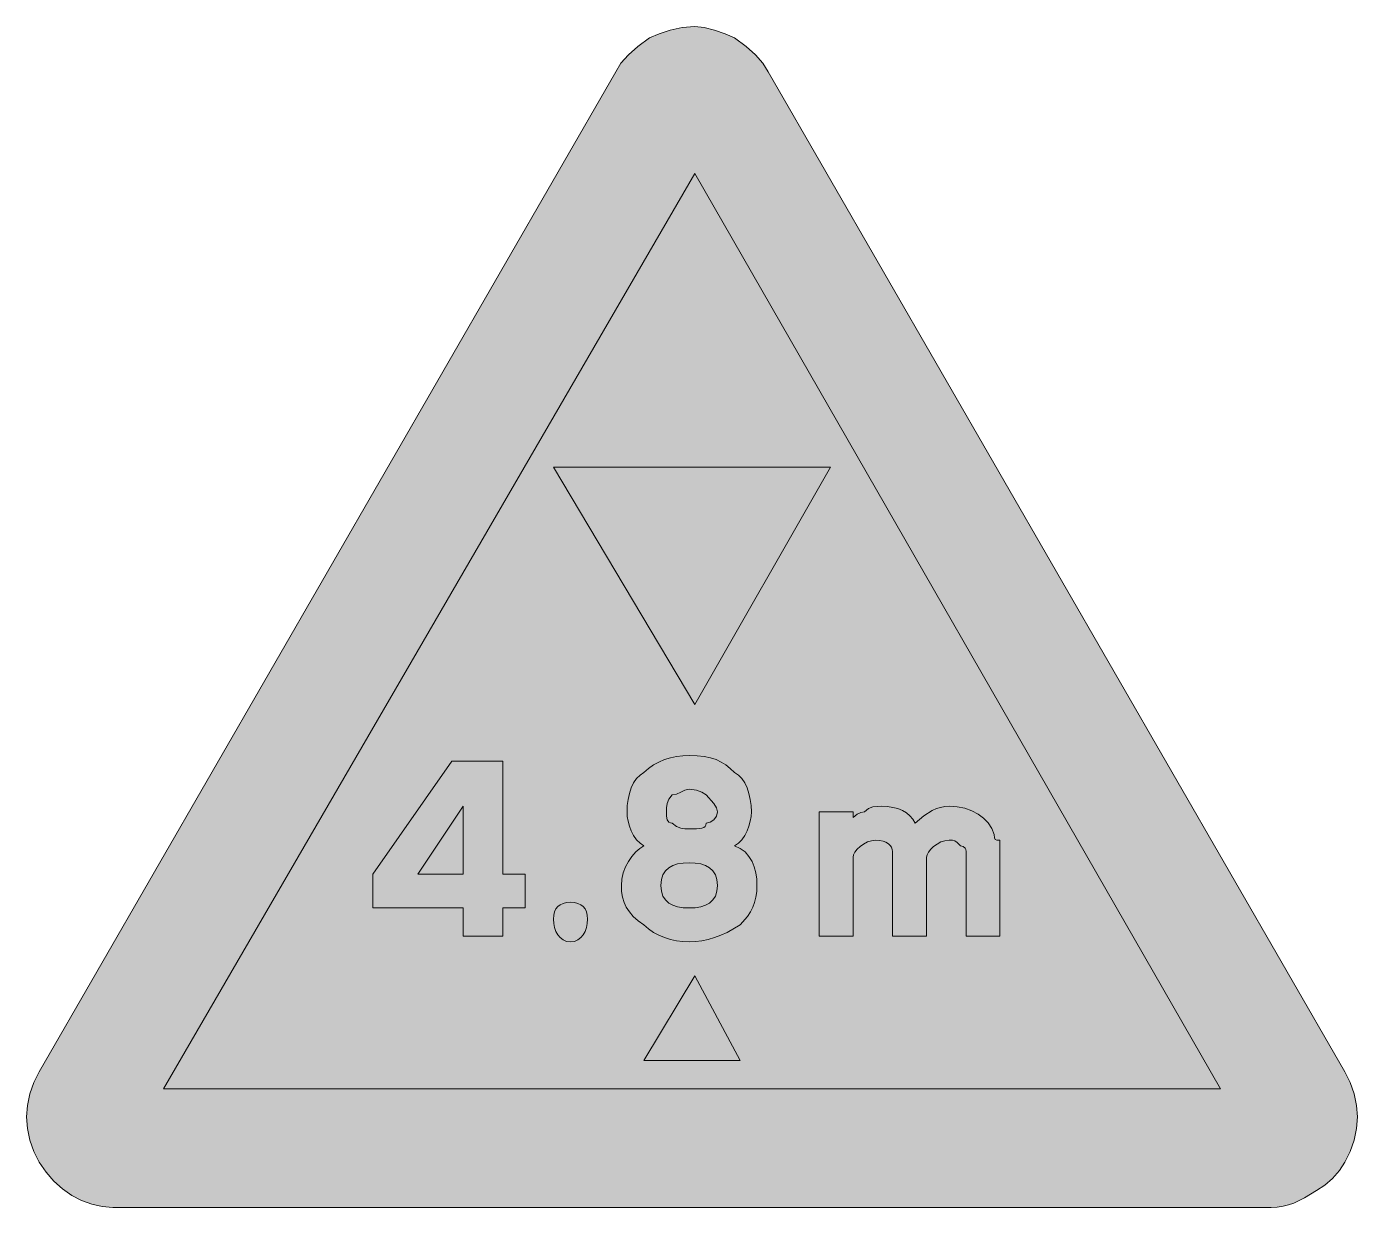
# Model space of a CAD drawing. Header units: metres. Extents: x 142 to 425, y 11 to 262.
import ezdxf

# ---------------------------------------------------------------- set-up
doc = ezdxf.new("R2010")
doc.units = ezdxf.units.M
for name, color, linetype, true_color in [('FILL_BLACK_000000', 7, 'Continuous', 0x000000), ('FILL_RED_FF0000', 7, 'Continuous', 0xff0000), ('FILL_WHITE_FFFFFF', 7, 'Continuous', 0xffffff)]:
    doc.layers.add(name, color=color, linetype=linetype, true_color=true_color)

msp = doc.modelspace()

# ---------------------------------------------------------------- hatches: boundary and pattern name
at = {"layer": 'FILL_BLACK_000000', "true_color": 0x000000}
h = msp.add_hatch(color=7, dxfattribs=at)
h.dxf.hatch_style = 1
h.paths.add_polyline_path([(284.01, 117.6), (254.01, 168), (312.81, 168), (284.01, 117.6)])
h = msp.add_hatch(color=7, dxfattribs=at)
h.dxf.hatch_style = 1
h.paths.add_polyline_path([(248.01, 74.4), (243.21, 74.4), (243.21, 68.4), (234.81, 68.4), (234.81, 74.4), (215.61, 74.4), (215.61, 81.6), (232.41, 105.6), (243.21, 105.6), (243.21, 81.6), (248.01, 81.6), (248.01, 74.4)])
h.paths.add_polyline_path([(234.81, 81.6), (234.81, 96), (225.21, 81.6), (234.81, 81.6)], flags=16)
h = msp.add_hatch(color=7, dxfattribs=at)
h.dxf.hatch_style = 1
h.paths.add_polyline_path([(278.82, 67.71), (277.56, 68.1), (276.35, 68.61), (275.22, 69.22), (274.16, 69.96), (273.21, 70.8), (271.97, 71.7), (270.94, 72.62), (270.11, 73.56), (269.46, 74.55), (268.98, 75.59), (268.65, 76.71), (268.47, 77.9), (268.41, 79.2), (268.52, 80.55), (268.82, 81.86), (269.3, 83.12), (269.91, 84.3), (270.64, 85.36), (271.45, 86.29), (272.31, 87.04), (273.21, 87.6), (272.37, 88.16), (271.63, 88.89), (271.02, 89.77), (270.51, 90.75), (270.12, 91.78), (269.83, 92.83), (269.67, 93.85), (269.61, 94.8), (269.67, 96.15), (269.83, 97.46), (270.12, 98.72), (270.51, 99.9), (271.02, 100.96), (271.63, 101.89), (272.37, 102.64), (273.21, 103.2), (274.16, 104.04), (275.22, 104.77), (276.35, 105.39), (277.56, 105.9), (278.82, 106.29), (280.13, 106.57), (281.46, 106.74), (282.81, 106.8), (284.5, 106.74), (286, 106.57), (287.32, 106.29), (288.51, 105.9), (289.58, 105.39), (290.57, 104.77), (291.51, 104.04), (292.41, 103.2), (293.25, 102.64), (293.98, 101.89), (294.6, 100.96), (295.11, 99.9), (295.5, 98.72), (295.78, 97.46), (295.95, 96.15), (296.01, 94.8), (295.95, 93.85), (295.78, 92.83), (295.5, 91.78), (295.11, 90.75), (294.6, 89.77), (293.98, 88.89), (293.25, 88.16), (292.41, 87.6), (293.65, 87.04), (294.68, 86.29), (295.51, 85.36), (296.16, 84.3), (296.64, 83.12), (296.97, 81.86), (297.15, 80.55), (297.21, 79.2), (297.15, 77.9), (296.99, 76.71), (296.7, 75.59), (296.31, 74.55), (295.8, 73.56), (295.18, 72.62), (293.61, 70.8), (290.91, 69.22), (289.56, 68.61), (288.21, 68.1), (286.86, 67.71), (285.51, 67.42), (284.16, 67.26), (282.81, 67.2), (281.46, 67.26), (280.13, 67.42), (278.82, 67.71)])
h.paths.add_polyline_path([(279.33, 83.43), (278.46, 82.95), (277.76, 82.3), (277.24, 81.47), (276.92, 80.44), (276.81, 79.2), (276.92, 77.96), (277.24, 76.93), (277.76, 76.1), (278.46, 75.45), (279.33, 74.97), (280.35, 74.64), (281.52, 74.46), (282.81, 74.4), (284.1, 74.46), (285.27, 74.64), (286.29, 74.97), (287.16, 75.45), (287.86, 76.1), (288.38, 76.93), (288.7, 77.96), (288.81, 79.2), (288.7, 80.44), (288.38, 81.47), (287.86, 82.3), (287.16, 82.95), (286.29, 83.43), (285.27, 83.76), (284.1, 83.94), (282.81, 84), (281.52, 83.94), (280.35, 83.76), (279.33, 83.43)], flags=16)
h.paths.add_polyline_path([(288.06, 96.6), (286.41, 98.4), (285.51, 99), (284.38, 99.41), (282.81, 99.6), (281.91, 99.41), (281.01, 99), (280.11, 98.59), (279.21, 98.4), (278.52, 97.5), (278.16, 96.6), (278.03, 95.7), (278.01, 94.8), (278.03, 93.92), (278.16, 93.15), (278.52, 92.61), (278.81, 92.45), (279.21, 92.4), (280.11, 91.71), (281.01, 91.35), (281.91, 91.22), (282.81, 91.2), (284.38, 91.22), (285.51, 91.35), (285.9, 91.49), (286.18, 91.71), (286.35, 92), (286.41, 92.4), (287.29, 92.61), (288.06, 93.15), (288.6, 93.92), (288.81, 94.8), (288.6, 95.7), (288.06, 96.6)], flags=16)
h = msp.add_hatch(color=7, dxfattribs=at)
h.dxf.hatch_style = 1
h.paths.add_polyline_path([(337.11, 88.69), (336.25, 88.41), (335.44, 87.98), (334.71, 87.45), (334.1, 86.87), (333.62, 86.27), (333.32, 85.7), (333.21, 85.2), (333.21, 68.4), (326.01, 68.4), (326.01, 86.4), (325.95, 86.85), (325.78, 87.28), (325.5, 87.69), (325.11, 88.05), (324.6, 88.36), (323.98, 88.59), (323.25, 88.75), (322.41, 88.8), (321.51, 88.69), (320.65, 88.41), (319.84, 87.98), (319.11, 87.45), (318.5, 86.87), (318.02, 86.27), (317.72, 85.7), (317.61, 85.2), (317.61, 68.4), (310.41, 68.4), (310.41, 94.8), (317.61, 94.8), (317.61, 93.6), (318.49, 94.29), (319.26, 94.65), (320.01, 94.8), (320.91, 95.49), (321.81, 95.85), (322.71, 95.98), (323.61, 96), (324.9, 95.94), (326.08, 95.77), (327.15, 95.49), (328.11, 95.1), (328.95, 94.59), (329.68, 93.97), (330.3, 93.24), (330.81, 92.4), (332.61, 93.97), (334.41, 95.1), (335.31, 95.49), (336.21, 95.77), (337.11, 95.94), (338.01, 96), (339.75, 95.89), (341.37, 95.57), (342.84, 95.05), (344.16, 94.35), (345.31, 93.48), (346.28, 92.46), (347.05, 91.29), (347.61, 90), (347.63, 89.31), (347.76, 88.95), (348.12, 88.82), (348.81, 88.8), (348.81, 87.6), (348.81, 68.4), (341.61, 68.4), (341.61, 86.4), (341.56, 86.8), (341.42, 87.09), (341.01, 87.45), (340.41, 87.6), (339.7, 88.29), (339.21, 88.65), (338.72, 88.78), (338.01, 88.8), (337.11, 88.69)])
h = msp.add_hatch(color=7, dxfattribs=at)
h.dxf.hatch_style = 1
h.paths.add_polyline_path([(261.15, 71.1), (260.98, 70.24), (260.7, 69.43), (260.31, 68.7), (259.8, 68.09), (259.18, 67.61), (258.45, 67.31), (257.61, 67.2), (256.77, 67.31), (256.03, 67.61), (255.42, 68.09), (254.91, 68.7), (254.52, 69.43), (254.23, 70.24), (254.07, 71.1), (254.01, 72), (254.07, 72.84), (254.23, 73.57), (254.52, 74.19), (254.91, 74.7), (255.42, 75.09), (256.03, 75.37), (256.77, 75.54), (257.61, 75.6), (258.45, 75.54), (259.18, 75.37), (259.8, 75.09), (260.31, 74.7), (260.7, 74.19), (260.98, 73.57), (261.15, 72.84), (261.21, 72), (261.15, 71.1)])
h = msp.add_hatch(color=7, dxfattribs=at)
h.dxf.hatch_style = 1
h.paths.add_polyline_path([(284.01, 60), (293.61, 42), (273.21, 42), (284.01, 60)])
at = {"layer": 'FILL_RED_FF0000', "true_color": 0xff0000}
h = msp.add_hatch(color=7, dxfattribs=at)
h.dxf.hatch_style = 1
h.paths.add_polyline_path([(267.21, 252), (268.33, 253.8), (269.91, 255.6), (271.93, 257.4), (274.41, 259.2), (276.42, 260.08), (278.76, 260.85), (281.33, 261.39), (284.01, 261.6), (286, 261.39), (288.21, 260.85), (290.42, 260.08), (292.41, 259.2), (294.88, 257.4), (296.91, 255.6), (298.48, 253.8), (299.61, 252), (422.01, 39.6), (423.19, 37.3), (424.03, 34.91), (424.54, 32.47), (424.71, 30), (424.54, 27.53), (424.03, 25.09), (423.19, 22.7), (422.01, 20.4), (420.9, 18.62), (419.46, 16.95), (417.79, 15.51), (416.01, 14.4), (413.5, 12.82), (411.21, 11.7), (410.08, 11.31), (408.92, 11.03), (407.71, 10.86), (406.41, 10.8), (160.41, 10.8), (158.16, 10.97), (155.95, 11.46), (153.79, 12.26), (151.71, 13.35), (149.75, 14.73), (147.92, 16.37), (146.27, 18.26), (144.81, 20.4), (143.63, 22.7), (142.78, 25.09), (142.28, 27.53), (142.11, 30), (142.28, 32.47), (142.78, 34.91), (143.63, 37.3), (144.81, 39.6), (267.21, 252)])
at = {"layer": 'FILL_WHITE_FFFFFF', "true_color": 0xffffff}
h = msp.add_hatch(color=7, dxfattribs=at)
h.dxf.hatch_style = 1
h.paths.add_polyline_path([(171.21, 36), (284.01, 230.4), (395.61, 36), (171.21, 36)])

# ---------------------------------------------------------------- linework, layer by layer
at = {"layer": 'FILL_BLACK_000000', "lineweight": 0, "true_color": 0x000000}
for points in [[(284.01, 117.6), (254.01, 168), (312.81, 168)], [(248.01, 74.4), (243.21, 74.4), (243.21, 68.4), (234.81, 68.4), (234.81, 74.4), (215.61, 74.4), (215.61, 81.6), (232.41, 105.6), (243.21, 105.6), (243.21, 81.6), (248.01, 81.6)], [(278.82, 67.71), (277.56, 68.1), (276.35, 68.61), (275.22, 69.22), (274.16, 69.96), (273.21, 70.8), (271.97, 71.7), (270.94, 72.62), (270.11, 73.56), (269.46, 74.55), (268.98, 75.59), (268.65, 76.71), (268.47, 77.9), (268.41, 79.2), (268.52, 80.55), (268.82, 81.86), (269.3, 83.12), (269.91, 84.3), (270.64, 85.36), (271.45, 86.29), (272.31, 87.04), (273.21, 87.6), (272.37, 88.16), (271.63, 88.89), (271.02, 89.77), (270.51, 90.75), (270.12, 91.78), (269.83, 92.83), (269.67, 93.85), (269.61, 94.8), (269.67, 96.15), (269.83, 97.46), (270.12, 98.72), (270.51, 99.9), (271.02, 100.96), (271.63, 101.89), (272.37, 102.64), (273.21, 103.2), (274.16, 104.04), (275.22, 104.77), (276.35, 105.39), (277.56, 105.9), (278.82, 106.29), (280.13, 106.57), (281.46, 106.74), (282.81, 106.8), (284.5, 106.74), (286, 106.57), (287.32, 106.29), (288.51, 105.9), (289.58, 105.39), (290.57, 104.77), (291.51, 104.04), (292.41, 103.2), (293.25, 102.64), (293.98, 101.89), (294.6, 100.96), (295.11, 99.9), (295.5, 98.72), (295.78, 97.46), (295.95, 96.15), (296.01, 94.8), (295.95, 93.85), (295.78, 92.83), (295.5, 91.78), (295.11, 90.75), (294.6, 89.77), (293.98, 88.89), (293.25, 88.16), (292.41, 87.6), (293.65, 87.04), (294.68, 86.29), (295.51, 85.36), (296.16, 84.3), (296.64, 83.12), (296.97, 81.86), (297.15, 80.55), (297.21, 79.2), (297.15, 77.9), (296.99, 76.71), (296.7, 75.59), (296.31, 74.55), (295.8, 73.56), (295.18, 72.62), (293.61, 70.8), (290.91, 69.22), (289.56, 68.61), (288.21, 68.1), (286.86, 67.71), (285.51, 67.42), (284.16, 67.26), (282.81, 67.2), (281.46, 67.26), (280.13, 67.42)], [(288.06, 96.6), (286.41, 98.4), (285.51, 99), (284.38, 99.41), (282.81, 99.6), (281.91, 99.41), (281.01, 99), (280.11, 98.59), (279.21, 98.4), (278.52, 97.5), (278.16, 96.6), (278.03, 95.7), (278.01, 94.8), (278.03, 93.92), (278.16, 93.15), (278.52, 92.61), (278.81, 92.45), (279.21, 92.4), (280.11, 91.71), (281.01, 91.35), (281.91, 91.22), (282.81, 91.2), (284.38, 91.22), (285.51, 91.35), (285.9, 91.49), (286.18, 91.71), (286.35, 92), (286.41, 92.4), (287.29, 92.61), (288.06, 93.15), (288.6, 93.92), (288.81, 94.8), (288.6, 95.7)], [(234.81, 81.6), (234.81, 96), (225.21, 81.6)], [(337.11, 88.69), (336.25, 88.41), (335.44, 87.98), (334.71, 87.45), (334.1, 86.87), (333.62, 86.27), (333.32, 85.7), (333.21, 85.2), (333.21, 68.4), (326.01, 68.4), (326.01, 86.4), (325.95, 86.85), (325.78, 87.28), (325.5, 87.69), (325.11, 88.05), (324.6, 88.36), (323.98, 88.59), (323.25, 88.75), (322.41, 88.8), (321.51, 88.69), (320.65, 88.41), (319.84, 87.98), (319.11, 87.45), (318.5, 86.87), (318.02, 86.27), (317.72, 85.7), (317.61, 85.2), (317.61, 68.4), (310.41, 68.4), (310.41, 94.8), (317.61, 94.8), (317.61, 93.6), (318.49, 94.29), (319.26, 94.65), (320.01, 94.8), (320.91, 95.49), (321.81, 95.85), (322.71, 95.98), (323.61, 96), (324.9, 95.94), (326.08, 95.77), (327.15, 95.49), (328.11, 95.1), (328.95, 94.59), (329.68, 93.97), (330.3, 93.24), (330.81, 92.4), (332.61, 93.97), (334.41, 95.1), (335.31, 95.49), (336.21, 95.77), (337.11, 95.94), (338.01, 96), (339.75, 95.89), (341.37, 95.57), (342.84, 95.05), (344.16, 94.35), (345.31, 93.48), (346.28, 92.46), (347.05, 91.29), (347.61, 90), (347.63, 89.31), (347.76, 88.95), (348.12, 88.82), (348.81, 88.8), (348.81, 87.6), (348.81, 68.4), (341.61, 68.4), (341.61, 86.4), (341.56, 86.8), (341.42, 87.09), (341.01, 87.45), (340.41, 87.6), (339.7, 88.29), (339.21, 88.65), (338.72, 88.78), (338.01, 88.8)], [(279.33, 83.43), (278.46, 82.95), (277.76, 82.3), (277.24, 81.47), (276.92, 80.44), (276.81, 79.2), (276.92, 77.96), (277.24, 76.93), (277.76, 76.1), (278.46, 75.45), (279.33, 74.97), (280.35, 74.64), (281.52, 74.46), (282.81, 74.4), (284.1, 74.46), (285.27, 74.64), (286.29, 74.97), (287.16, 75.45), (287.86, 76.1), (288.38, 76.93), (288.7, 77.96), (288.81, 79.2), (288.7, 80.44), (288.38, 81.47), (287.86, 82.3), (287.16, 82.95), (286.29, 83.43), (285.27, 83.76), (284.1, 83.94), (282.81, 84), (281.52, 83.94), (280.35, 83.76)], [(261.15, 71.1), (260.98, 70.24), (260.7, 69.43), (260.31, 68.7), (259.8, 68.09), (259.18, 67.61), (258.45, 67.31), (257.61, 67.2), (256.77, 67.31), (256.03, 67.61), (255.42, 68.09), (254.91, 68.7), (254.52, 69.43), (254.23, 70.24), (254.07, 71.1), (254.01, 72), (254.07, 72.84), (254.23, 73.57), (254.52, 74.19), (254.91, 74.7), (255.42, 75.09), (256.03, 75.37), (256.77, 75.54), (257.61, 75.6), (258.45, 75.54), (259.18, 75.37), (259.8, 75.09), (260.31, 74.7), (260.7, 74.19), (260.98, 73.57), (261.15, 72.84), (261.21, 72)], [(284.01, 60), (293.61, 42), (273.21, 42)]]:
    msp.add_lwpolyline(points, close=True, dxfattribs=at)
at = {"layer": 'FILL_RED_FF0000', "lineweight": 0, "true_color": 0xff0000}
msp.add_lwpolyline([(267.21, 252), (268.33, 253.8), (269.91, 255.6), (271.93, 257.4), (274.41, 259.2), (276.42, 260.08), (278.76, 260.85), (281.33, 261.39), (284.01, 261.6), (286, 261.39), (288.21, 260.85), (290.42, 260.08), (292.41, 259.2), (294.88, 257.4), (296.91, 255.6), (298.48, 253.8), (299.61, 252), (422.01, 39.6), (423.19, 37.3), (424.03, 34.91), (424.54, 32.47), (424.71, 30), (424.54, 27.53), (424.03, 25.09), (423.19, 22.7), (422.01, 20.4), (420.9, 18.62), (419.46, 16.95), (417.79, 15.51), (416.01, 14.4), (413.5, 12.82), (411.21, 11.7), (410.08, 11.31), (408.92, 11.03), (407.71, 10.86), (406.41, 10.8), (160.41, 10.8), (158.16, 10.97), (155.95, 11.46), (153.79, 12.26), (151.71, 13.35), (149.75, 14.73), (147.92, 16.37), (146.27, 18.26), (144.81, 20.4), (143.63, 22.7), (142.78, 25.09), (142.28, 27.53), (142.11, 30), (142.28, 32.47), (142.78, 34.91), (143.63, 37.3), (144.81, 39.6)], close=True, dxfattribs=at)
at = {"layer": 'FILL_WHITE_FFFFFF', "lineweight": 0, "true_color": 0xff0000}
msp.add_lwpolyline([(171.21, 36), (284.01, 230.4), (395.61, 36)], close=True, dxfattribs=at)

doc.saveas('drawing.dxf')
